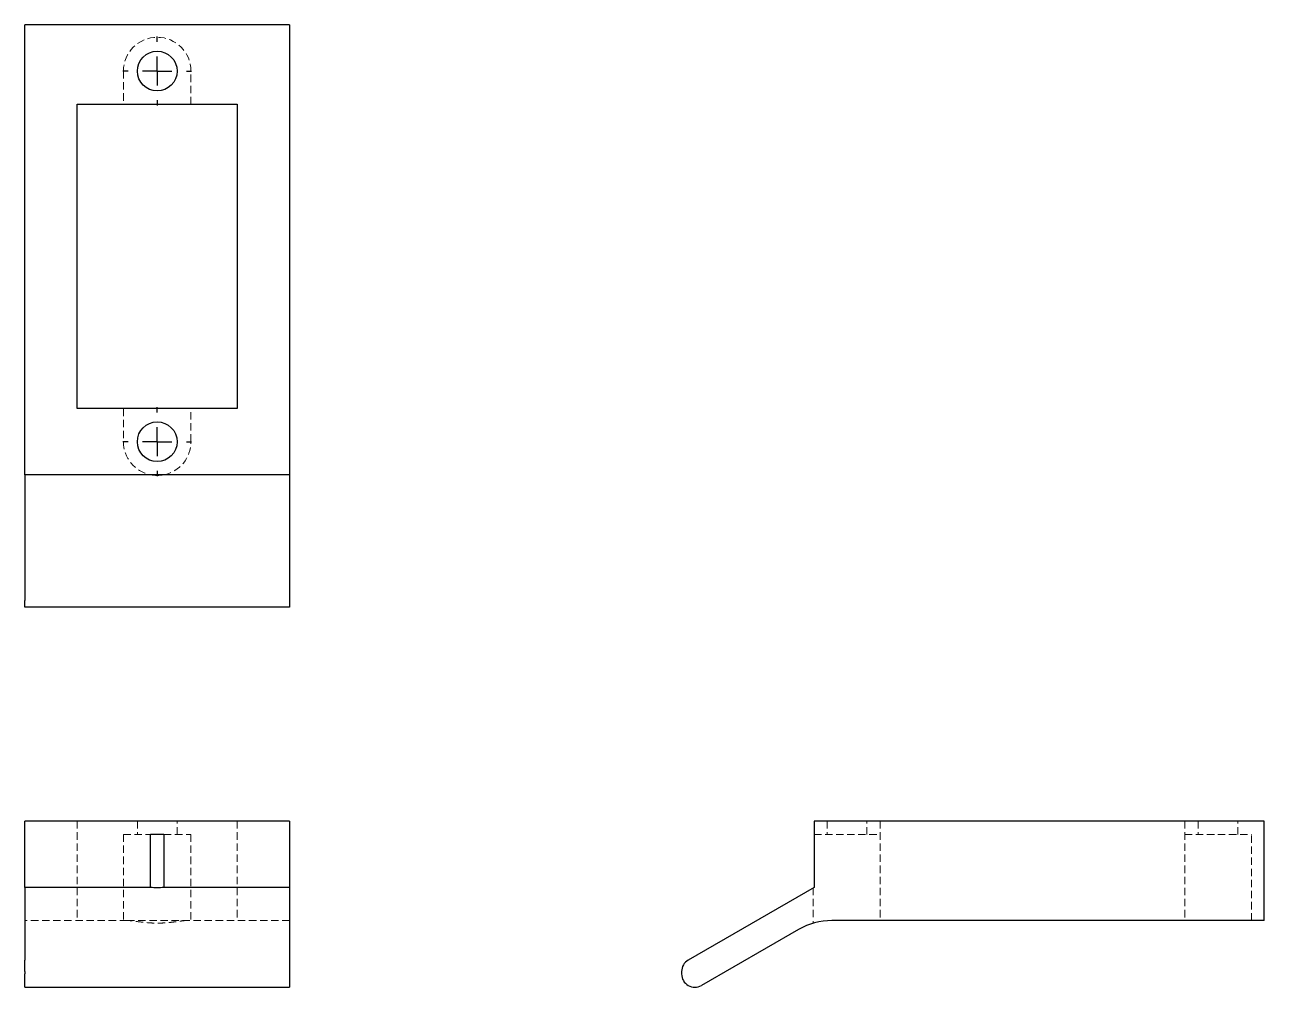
# Model space of a CAD drawing. Header units: millimetres. Extents: x 60 to 273, y 43 to 208.
import ezdxf

# ---------------------------------------------------------------- set-up
doc = ezdxf.new("R2010")
doc.units = ezdxf.units.MM
doc.linetypes.add('HIDDEN', pattern=[1.905, 1.27, -0.635])
doc.layers.add('10', color=7, linetype='Continuous')

# ---------------------------------------------------------------- blocks, each defined once
blk = doc.blocks.new('SW_CENTERMARKSYMBOL_0')
at = {"layer": '10', "color": 0}
for p, q in [((0, 5), (0, 5.91)), ((0, 0), (0, 2.5)), ((-5, 0), (-5.91, 0)), ((0, 0), (-2.5, 0)), ((0, 0), (0, -2.5)), ((0, 0), (2.5, 0)), ((5, 0), (5.91, 0)), ((0, -5), (0, -5.91))]:
    blk.add_line(p, q, dxfattribs=at)
blk = doc.blocks.new('SW_CENTERMARKSYMBOL_1')
at = {"layer": '10', "color": 0}
for p, q in [((0, 5), (0, 5.91)), ((0, 0), (0, 2.5)), ((-5, 0), (-5.91, 0)), ((0, 0), (-2.5, 0)), ((0, 0), (0, -2.5)), ((0, 0), (2.5, 0)), ((5, 0), (5.91, 0)), ((0, -5), (0, -5.91))]:
    blk.add_line(p, q, dxfattribs=at)

msp = doc.modelspace()

# ---------------------------------------------------------------- linework, layer by layer
at = {"color": 7, "linetype": 'Continuous', "lineweight": 25}
for p, q in [((60.27, 130.73), (60.27, 208)), ((105.73, 208), (60.27, 208)), ((105.73, 208), (105.73, 130.73)), ((69.25, 194.36), (96.75, 194.36)), ((69.25, 142.09), (69.25, 194.36)), ((96.75, 194.36), (96.75, 142.09)), ((96.75, 142.09), (69.25, 142.09)), ((105.73, 130.73), (60.27, 130.73)), ((60.27, 130.73), (60.27, 109.14)), ((105.73, 130.73), (105.73, 109.14)), ((60.27, 108), (60.27, 109.14)), ((105.73, 109.14), (105.73, 108)), ((105.73, 108), (60.27, 108)), ((105.73, 71.25), (60.27, 71.25)), ((60.27, 59.89), (60.27, 71.25)), ((105.73, 71.25), (105.73, 59.89)), ((195.73, 71.25), (195.73, 59.89)), ((273, 71.25), (195.73, 71.25)), ((273, 54.21), (273, 71.25)), ((81.86, 59.89), (81.86, 68.98)), ((84.14, 68.98), (81.86, 68.98)), ((84.14, 68.98), (84.14, 59.89)), ((81.86, 59.89), (60.27, 59.89)), ((60.27, 59.89), (60.27, 47.42)), ((105.73, 59.89), (84.14, 59.89)), ((105.73, 59.89), (105.73, 47.42)), ((195.73, 59.89), (174.14, 47.42)), ((273, 54.21), (198.77, 54.21)), ((193.09, 52.68), (176.41, 43.05)), ((60.27, 45.45), (60.27, 47.42)), ((105.73, 47.42), (105.73, 45.45)), ((60.27, 45.45), (60.27, 45.02)), ((60.27, 42.75), (60.27, 45.02)), ((105.73, 45.45), (105.73, 45.02)), ((105.73, 45.02), (105.73, 42.75)), ((173, 45.45), (173, 45.02)), ((60.27, 42.75), (105.73, 42.75))]:
    msp.add_line(p, q, dxfattribs=at)
at = {"color": 7, "linetype": 'HIDDEN', "lineweight": 18}
for p, q in [((77.2, 200.05), (77.2, 194.36)), ((88.8, 194.36), (88.8, 200.05)), ((77.2, 142.09), (77.2, 136.41)), ((88.8, 136.41), (88.8, 142.09)), ((69.25, 71.25), (69.25, 54.21)), ((79.59, 71.25), (79.59, 68.98)), ((86.41, 68.98), (86.41, 71.25)), ((96.75, 71.25), (96.75, 54.21)), ((198, 71.25), (198, 68.98)), ((204.82, 68.98), (204.82, 71.25)), ((207.09, 71.25), (207.09, 54.21)), ((259.36, 71.25), (259.36, 54.21)), ((261.64, 71.25), (261.64, 68.98)), ((268.45, 68.98), (268.45, 71.25)), ((77.2, 68.98), (81.86, 68.98)), ((77.2, 68.98), (77.2, 54.21)), ((84.14, 68.98), (88.8, 68.98)), ((88.8, 68.98), (88.8, 54.21)), ((195.73, 68.98), (201.41, 68.98)), ((201.41, 68.98), (207.09, 68.98)), ((259.36, 68.98), (265.05, 68.98)), ((265.05, 68.98), (270.84, 68.98)), ((270.84, 54.21), (270.84, 68.98)), ((195.61, 59.83), (195.61, 53.76)), ((77.84, 54.21), (60.27, 54.21)), ((77.84, 54.21), (88.16, 54.21)), ((105.73, 54.21), (88.16, 54.21))]:
    msp.add_line(p, q, dxfattribs=at)
at = {"color": 7, "linetype": 'Continuous', "lineweight": 25}
for centre in [(83, 200.05), (83, 136.41)]:
    msp.add_circle(centre, 3.41, dxfattribs=at)
at = {"color": 7, "linetype": 'HIDDEN', "lineweight": 18}
for centre, start, end in [((83, 200.05), 0, 180), ((83, 136.41), 180, 258.6351), ((83, 136.41), 281.3649, 0)]:
    msp.add_arc(centre, 5.8, start, end, dxfattribs=at)
at = {"color": 7, "linetype": 'Continuous', "lineweight": 25}
for centre, radius, start, end in [((198.77, 42.84), 11.36, 90, 120), ((175.27, 45.45), 2.27, 120, 180), ((175.27, 45.02), 2.27, 180, 300)]:
    msp.add_arc(centre, radius, start, end, dxfattribs=at)
for points in [[(84.14, 130.73), (83.77, 130.65), (83.38, 130.61), (82.62, 130.61), (82.23, 130.65), (81.86, 130.73)], [(84.14, 59.89), (83.77, 59.84), (83.38, 59.82), (82.62, 59.82), (82.23, 59.84), (81.86, 59.89)]]:
    msp.add_open_spline(points, degree=3, knots=[0, 0, 0, 0, 0.5, 0.5, 1, 1, 1, 1], dxfattribs=at)
at = {"color": 7, "linetype": 'HIDDEN', "lineweight": 18}
msp.add_open_spline([(88.16, 54.21), (87.92, 54.21), (87.61, 54.18), (87.07, 54.11), (86.88, 54.08), (86.47, 54.03), (86.25, 54), (85.8, 53.94), (85.57, 53.91), (85.08, 53.86), (84.83, 53.84), (84.32, 53.8), (84.06, 53.78), (83.54, 53.76), (83.27, 53.76), (82.74, 53.76), (82.47, 53.76), (81.95, 53.78), (81.69, 53.8), (80.92, 53.86), (80.43, 53.91), (79.52, 54.03), (79.12, 54.09), (78.57, 54.15), (78.41, 54.17), (78.1, 54.2), (77.96, 54.21), (77.84, 54.21)], degree=3, knots=[0, 0, 0, 0, 0.125, 0.125, 0.1875, 0.1875, 0.25, 0.25, 0.3125, 0.3125, 0.375, 0.375, 0.4375, 0.4375, 0.5, 0.5, 0.5625, 0.5625, 0.625, 0.625, 0.75, 0.75, 0.875, 0.875, 0.9375, 0.9375, 1, 1, 1, 1], dxfattribs=at)

# ---------------------------------------------------------------- block references
at = {"layer": '10'}
for name, p in [('SW_CENTERMARKSYMBOL_1', (83, 200.05)), ('SW_CENTERMARKSYMBOL_0', (83, 136.41))]:
    msp.add_blockref(name, p, dxfattribs=at)

doc.saveas('drawing.dxf')
